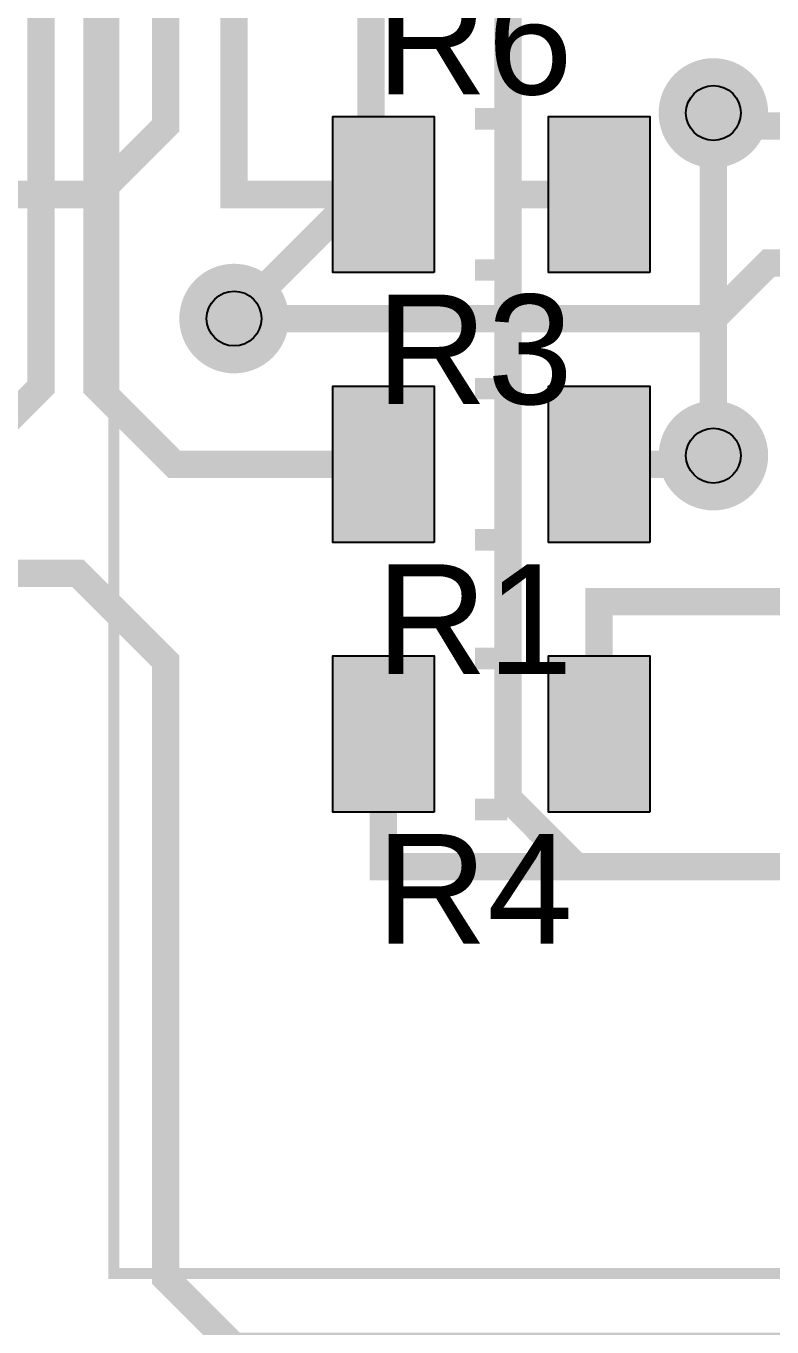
# Model space of a CAD drawing. Header units: centimetres. Extents: x -2.26 to 6.53, y -1.51 to 3.26.
# Drawn here: x 2.919 to 3.61, y -0.299 to 0.906 of the extents above; entities that cross this region are included whole.
import ezdxf

# ---------------------------------------------------------------- set-up
doc = ezdxf.new("R2010")
doc.units = ezdxf.units.CM
doc.layers.get('0').update_dxf_attribs({"linetype": 'CONTINUOUS'})
for name, color, linetype in [('1', 1, 'CONTINUOUS'), ('3', 3, 'CONTINUOUS'), ('4', 4, 'CONTINUOUS'), ('5', 5, 'CONTINUOUS'), ('6', 6, 'CONTINUOUS'), ('7', 7, 'CONTINUOUS')]:
    doc.layers.add(name, color=color, linetype=linetype)

# ---------------------------------------------------------------- blocks, each defined once
blk = doc.blocks.new('RPAD')
blk.add_trace([(-0.5, -0.5), (-0.5, 0.5), (0.5, -0.5), (0.5, 0.5)])
blk = doc.blocks.new('EPAD')
at = {"const_width": 0.5}
blk.add_lwpolyline([(-0.25, 0, 1), (0.25, 0, 1)], format="xyb", close=True, dxfattribs=at)

msp = doc.modelspace()

# ---------------------------------------------------------------- linework, layer by layer
for centre in [(3.556, 0.8255), (3.1115, 0.635), (3.556, 0.508)]:
    msp.add_circle(centre, 0.0254)
at = {"layer": '3'}
for points, const_width in [([(3, -0.25), (6.5, -0.25), (6.5, 2), (3, 2), (3, -0.25)], 0.01016), ([(3, -0.25), (6.5, -0.25), (6.5, 2), (3, 2), (3, -0.25)], 0.01016), ([(3, -0.25), (6.5, -0.25), (6.5, 2), (3, 2), (3, -0.25)], 0.01016), ([(3.365, 0.82), (3.335, 0.82)], 0.02), ([(3.365, 0.82), (3.335, 0.82)], 0.02), ([(3.365, 0.82), (3.335, 0.82)], 0.02), ([(3.365, 0.68), (3.335, 0.68)], 0.02), ([(3.365, 0.68), (3.335, 0.68)], 0.02), ([(3.365, 0.68), (3.335, 0.68)], 0.02), ([(3.365, 0.57), (3.335, 0.57)], 0.02), ([(3.365, 0.57), (3.335, 0.57)], 0.02), ([(3.365, 0.57), (3.335, 0.57)], 0.02), ([(3.365, 0.43), (3.335, 0.43)], 0.02), ([(3.365, 0.43), (3.335, 0.43)], 0.02), ([(3.365, 0.43), (3.335, 0.43)], 0.02), ([(3.365, 0.32), (3.335, 0.32)], 0.02), ([(3.365, 0.32), (3.335, 0.32)], 0.02), ([(3.365, 0.32), (3.335, 0.32)], 0.02), ([(3.365, 0.18), (3.335, 0.18)], 0.02), ([(3.365, 0.18), (3.335, 0.18)], 0.02), ([(3.365, 0.18), (3.335, 0.18)], 0.02)]:
    msp.add_lwpolyline(points, dxfattribs=dict(at, const_width=const_width))
at = {"layer": '5'}
for points in [[(3.29699, 0.67761), (3.20301, 0.67761), (3.20301, 0.82239), (3.29699, 0.82239), (3.29699, 0.67761)], [(3.49699, 0.67761), (3.40301, 0.67761), (3.40301, 0.82239), (3.49699, 0.82239), (3.49699, 0.67761)], [(3.29699, 0.42761), (3.20301, 0.42761), (3.20301, 0.57239), (3.29699, 0.57239), (3.29699, 0.42761)], [(3.49699, 0.42761), (3.40301, 0.42761), (3.40301, 0.57239), (3.49699, 0.57239), (3.49699, 0.42761)], [(3.29699, 0.17761), (3.20301, 0.17761), (3.20301, 0.32239), (3.29699, 0.32239), (3.29699, 0.17761)], [(3.49699, 0.17761), (3.40301, 0.17761), (3.40301, 0.32239), (3.49699, 0.32239), (3.49699, 0.17761)]]:
    msp.add_lwpolyline(points, close=True, dxfattribs=at)
at = {"layer": '6', "const_width": 0.0254}
for points in [[(2.032, 1.524), (2.8575, 1.524), (2.93243, 1.44907), (2.93243, 0.5715), (2.80993, 0.449), (2.226, 0.449)], [(4.5085, 1.3335), (3.048, 1.3335), (2.9845, 1.27), (2.9845, 0.5715), (3.056, 0.5), (3.25, 0.5)], [(3.937, 1.143), (3.81, 1.27), (3.175, 1.27), (3.1115, 1.2065), (3.1115, 0.75), (3.25, 0.75)], [(3.3655, 1.143), (3.3655, 0.75), (3.45, 0.75)], [(3.556, 0.8255), (3.568, 0.8135), (3.753, 0.8135)], [(3.1115, 0.635), (3.556, 0.635), (3.6075, 0.6865), (3.753, 0.6865)], [(3.556, 0.508), (3.548, 0.5), (3.45, 0.5)], [(3.45, 0.25), (3.45, 0.37265), (4.594996, 0.37265), (4.594996, 0.5)], [(6.25012, -1), (5.56762, -0.3175), (3.1115, -0.3175), (3.048, -0.254), (3.048, 0.3175), (2.9665, 0.399), (2.226, 0.399)], [(3.683, 0.127), (3.25, 0.127), (3.25, 0.25)]]:
    msp.add_lwpolyline(points, dxfattribs=at)
at = {"layer": '7', "const_width": 0.0254}
for points in [[(2.754, 0.75), (2.9845, 0.75), (3.048, 0.8135), (3.048, 1.27), (3.1115, 1.3335), (3.5, 1.3335)], [(3.1115, 0.635), (3.2385, 0.762), (3.2385, 1.143)], [(4, 0.25), (3.877, 0.127), (3.429, 0.127), (3.3655, 0.1905), (3.3655, 1.143)], [(3.556, 0.8255), (3.556, 0.508)]]:
    msp.add_lwpolyline(points, dxfattribs=at)

# ---------------------------------------------------------------- block references
at = {"xscale": 0.0762, "yscale": 0.0762}
for p in [(3.556, 0.8255), (3.1115, 0.635), (3.556, 0.508)]:
    msp.add_blockref('EPAD', p, dxfattribs=at)
at = {"layer": '1', "xscale": 0.09398, "yscale": 0.14478}
for p, rotation in [((3.25, 0.75), 180), ((3.45, 0.75), 180), ((3.25, 0.5), -180), ((3.45, 0.5), -180), ((3.25, 0.25), -180), ((3.45, 0.25), -180)]:
    msp.add_blockref('RPAD', p, dxfattribs=dict(at, rotation=rotation))
at = {"layer": '5', "xscale": 0.1016, "yscale": 0.1016}
for p in [(3.556, 0.8255), (3.1115, 0.635), (3.556, 0.508)]:
    msp.add_blockref('EPAD', p, dxfattribs=at)
at = {"layer": '6', "xscale": 0.09398, "yscale": 0.14478}
for p, rotation in [((3.25, 0.75), 180), ((3.45, 0.75), 180), ((3.25, 0.5), -180), ((3.45, 0.5), -180), ((3.25, 0.25), -180), ((3.45, 0.25), -180)]:
    msp.add_blockref('RPAD', p, dxfattribs=dict(at, rotation=rotation))

# ---------------------------------------------------------------- texts
at = {"layer": '4', "width": 1.05}
for s, p in [('R6', (3.24332, 0.8427)), ('R6', (3.24332, 0.8427)), ('R6', (3.24332, 0.8427)), ('R3', (3.24332, 0.5557)), ('R3', (3.24332, 0.5557)), ('R3', (3.24332, 0.5557)), ('R1', (3.24332, 0.3057)), ('R1', (3.24332, 0.3057)), ('R1', (3.24332, 0.3057)), ('R4', (3.24332, 0.0557)), ('R4', (3.24332, 0.0557)), ('R4', (3.24332, 0.0557))]:
    msp.add_text(s, height=0.1016, dxfattribs=at).set_placement(p)

doc.saveas('drawing.dxf')
